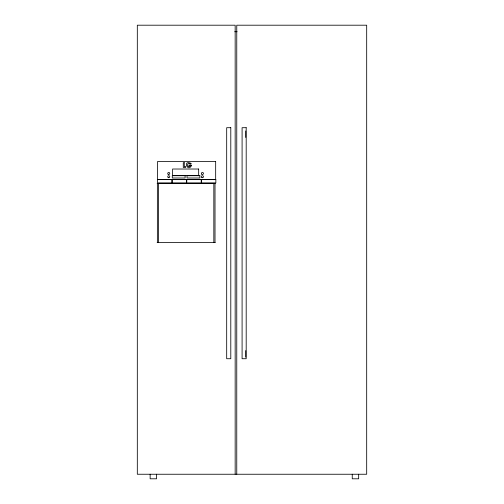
<?xml version="1.0" encoding="UTF-8"?>
<svg xmlns="http://www.w3.org/2000/svg" width="504" height="504" viewBox="0 0 504 504"><rect width="100%" height="100%" fill="white"/><g stroke="black" fill="none" stroke-linecap="round" stroke-linejoin="round"><path stroke-width="0.76" d="M234.744 31.708L237.101 31.708M157.141 183.513L215.239 183.513M157.141 242.443L215.239 242.443M358.665 474.245L358.665 478.8L352.252 478.8L352.252 474.245M245.744 130.952L245.744 137.46M245.744 350.595L245.744 357.103M236.76 474.245L236.76 25.2L366.685 25.2L366.685 474.245L137.315 474.245L137.315 25.2L235.16 25.2L235.16 474.245M215.013 183.513L215.013 242.443M213.835 183.513L213.835 242.443M158.546 183.513L158.546 242.443M157.368 183.513L157.368 242.443M156.561 474.245L156.561 478.8L150.142 478.8L150.142 474.245M191.633 165.236C188.036 173.351 182.07 159.075 191.262 163.479L190.569 164.102C186.379 160.965 186.782 169.344 190.518 165.879L189.013 165.879L189.013 165.035L191.633 165.236M230.794 127.701L226.687 127.701L226.687 358.728L230.794 358.728L230.794 127.701M246.191 127.701L242.09 127.701L242.09 358.728L246.191 358.728L246.191 127.701M215.668 161.538L157.525 161.538L157.525 179.437L215.668 179.437L215.668 161.538M184.269 162.71L183.273 162.71L183.273 167.429L185.711 167.429L185.711 166.572L184.269 166.572L184.269 162.71M198.664 169.023L172.601 169.023L172.601 175.531L198.664 175.531L198.664 169.023M185.113 175.726L172.28 175.726L172.28 178.007L185.113 178.007L185.113 175.726M199.868 175.726L187.034 175.726L187.034 178.007L199.868 178.007L199.868 175.726M171.958 179.632L157.525 179.632L157.525 182.889L171.958 182.889L171.958 179.632M186.587 179.632L172.154 179.632L172.154 182.889L186.587 182.889L186.587 179.632M201.216 179.632L186.782 179.632L186.782 182.889L201.216 182.889L201.216 179.632M215.844 179.632L201.411 179.632L201.411 182.889L215.844 182.889L215.844 179.632M168.248 177.572A1.002 1.002 0 0 0 169.754 176.702A1.002 1.002 0 0 0 168.248 175.833A1.002 1.002 0 0 0 168.248 177.572M168.103 174.214A1.002 1.002 0 0 0 169.735 173.628A1.002 1.002 0 0 0 168.412 172.507A1.002 1.002 0 0 0 168.103 174.214M201.934 177.572A1.002 1.002 0 0 0 203.44 176.702A1.002 1.002 0 0 0 201.934 175.833A1.002 1.002 0 0 0 201.934 177.572M201.789 174.214A1.002 1.002 0 0 0 203.421 173.628A1.002 1.002 0 0 0 202.098 172.507A1.002 1.002 0 0 0 201.789 174.214"/></g></svg>
